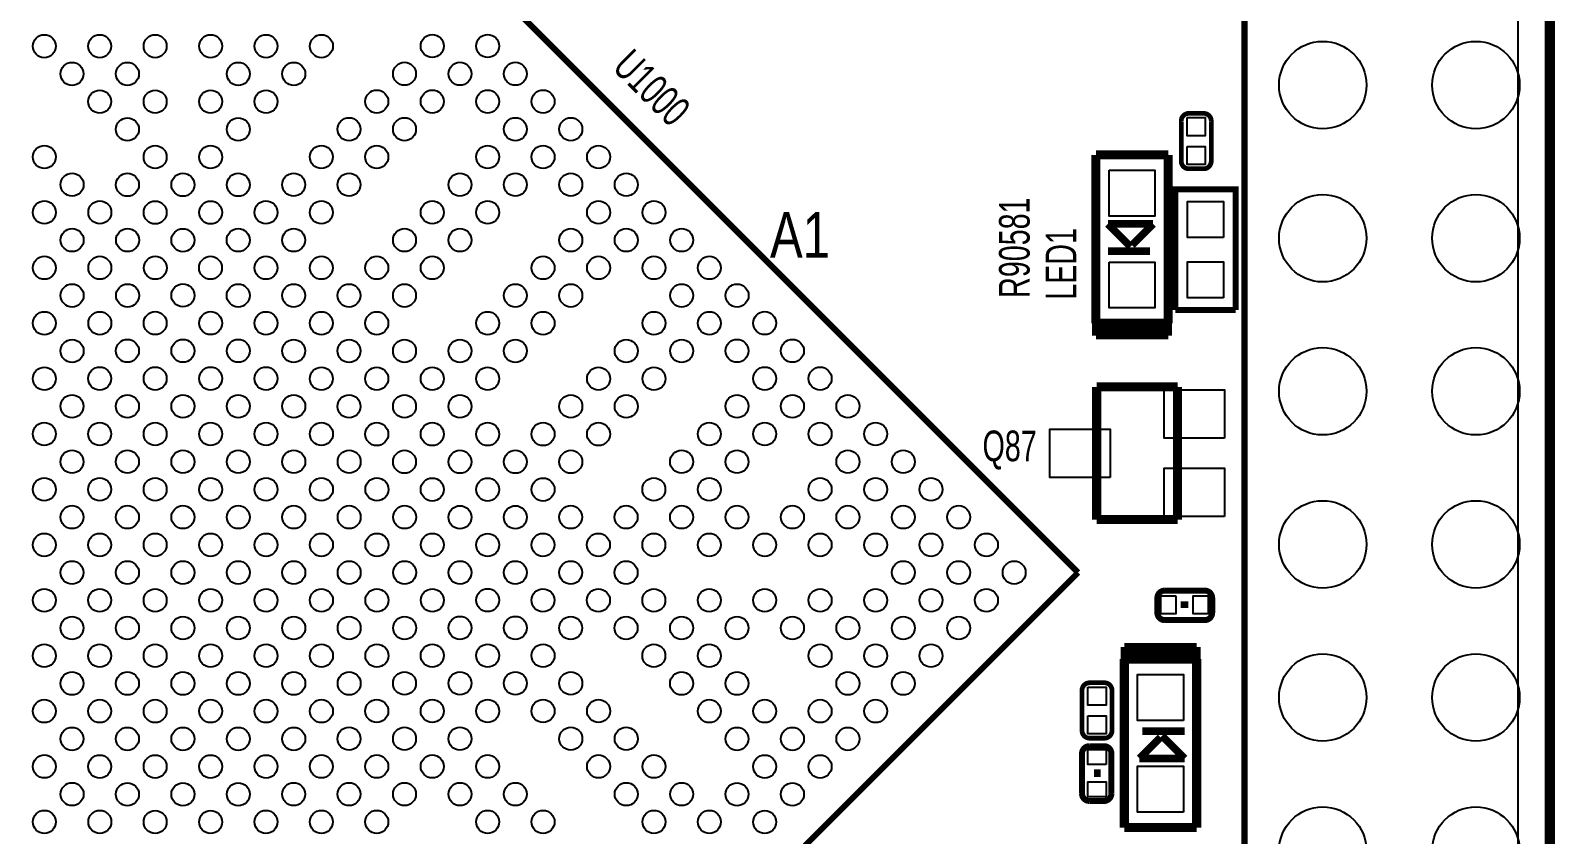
# Model space of a CAD drawing. Extents: x -74 to 86, y -71 to 30.
# Drawn here: x -2.53 to 22.77, y -18.14 to -4.8 of the extents above; entities that cross this region are included whole.
import ezdxf

# ---------------------------------------------------------------- set-up
doc = ezdxf.new("R2010")
doc.units = 0
for name, color, linetype in [('BG_OUTLINE', 3, 'CONTINUOUS'), ('PG_SILKSCREEN_TOP', 6, 'CONTINUOUS'), ('PIN_SOLDERMASK_TOP', 7, 'CONTINUOUS'), ('RD_SILKSCREEN_TOP', 8, 'CONTINUOUS'), ('RKI_ALL', 9, 'CONTINUOUS')]:
    doc.layers.add(name, color=color, linetype=linetype)

msp = doc.modelspace()

# ---------------------------------------------------------------- linework, layer by layer
at = {"layer": 'BG_OUTLINE'}
for points in [[(22.651974, -65.801494, -0.414214), (21.381974, -67.071494), (-31.780226, -67.071494, -0.414214), (-33.050226, -65.801494), (-33.050226, 22.658578, -0.414214), (-31.780226, 23.928578), (21.381974, 23.928578, -0.414214), (22.651974, 22.658578)], [(21.381974, 23.928578), (-31.780226, 23.928578, 0.414214), (-33.050226, 22.658578), (-33.050226, -65.801494, 0.414214), (-31.780226, -67.071494), (21.381974, -67.071494, 0.414214), (22.651974, -65.801494), (22.651974, 22.658578, 0.414214)]]:
    msp.add_lwpolyline(points, format="xyb", close=True, dxfattribs=at)
at = {"layer": 'BG_OUTLINE', "const_width": 0.127}
msp.add_lwpolyline([(22.651974, 22.658578), (22.651974, -65.801494, -0.414214), (21.381974, -67.071494), (-31.780226, -67.071494)], format="xyb", dxfattribs=at)
msp.add_lwpolyline([(22.651974, 22.658578), (22.651974, -65.801494)], dxfattribs=at)
at = {"layer": 'PG_SILKSCREEN_TOP'}
for points, const_width in [([(0.35306, 0.705866), (14.84884, -13.790168)], 0.09906), ([(16.69034, -6.1722), (16.9291, -6.1722)], 0.07874), ([(15.144496, -6.86054), (16.344392, -6.860286)], 0.1524), ([(15.144496, -9.65454), (15.144496, -6.86054)], 0.1524), ([(16.344392, -6.860286), (16.344138, -9.65454)], 0.1524), ([(17.4625, -9.43356), (17.4625, -7.43204), (16.46174, -7.43204), (16.46174, -9.43356)], 0.09906), ([(15.344394, -8.00735), (15.719552, -8.382508)], 0.127), ([(16.094456, -8.00735), (15.344394, -8.00735)], 0.127), ([(15.744444, -8.357362), (16.094456, -8.00735)], 0.127), ([(16.044418, -8.457438), (15.344394, -8.457438)], 0.127), ([(16.344138, -9.65454), (15.144496, -9.65454)], 0.1524), ([(15.144496, -9.757156), (15.144496, -9.557512)], 0.127), ([(15.144496, -9.857486), (15.144496, -9.657334)], 0.127), ([(16.344392, -9.657588), (16.344138, -9.857486)], 0.127), ([(16.344392, -9.657588), (16.344392, -9.75741)], 0.127), ([(16.46174, -9.43356), (17.4625, -9.43356)], 0.09906), ([(16.344392, -9.75741), (15.144496, -9.757156)], 0.127), ([(16.344138, -9.857486), (15.144496, -9.857486)], 0.127), ([(15.158212, -10.710418), (15.158212, -12.910058)], 0.14986), ([(16.499332, -10.710418), (15.158212, -10.710418)], 0.14986), ([(16.499332, -12.910058), (16.499332, -10.710418)], 0.14986), ([(15.158212, -12.910058), (16.499332, -12.910058)], 0.14986), ([(14.84884, -13.790168), (-0.000762, -28.640024)], 0.09906), ([(17.074388, -14.208252), (17.074388, -14.459712)], 0.09906), ([(16.614648, -14.269212), (16.614648, -14.378432)], 0.12954), ([(15.617952, -15.226284), (16.817848, -15.226284)], 0.1524), ([(15.617952, -18.020284), (15.617952, -15.226284)], 0.1524), ([(15.617952, -15.023338), (16.817848, -15.023338)], 0.127), ([(15.617952, -15.223236), (15.617952, -15.023338)], 0.127), ([(15.617952, -15.123414), (16.817848, -15.123414)], 0.127), ([(15.617952, -15.223236), (15.617952, -15.123414)], 0.127), ([(16.817848, -15.226284), (16.817848, -18.020284)], 0.1524), ([(16.817848, -15.023338), (16.817848, -15.223236)], 0.127), ([(16.817848, -15.123414), (16.817848, -15.323312)], 0.127), ([(15.04442, -15.61846), (15.28318, -15.61846)], 0.07874), ([(15.917926, -16.423386), (16.61795, -16.423386)], 0.127), ([(16.61795, -16.873474), (16.242792, -16.498316)], 0.127), ([(16.2179, -16.523462), (15.867888, -16.873474)], 0.127), ([(15.867888, -16.873474), (16.61795, -16.873474)], 0.127), ([(15.22476, -17.1196), (15.113, -17.1196)], 0.12954), ([(15.28318, -17.57934), (15.03426, -17.57934)], 0.09906), ([(16.817848, -18.020284), (15.617952, -18.020284)], 0.1524)]:
    msp.add_lwpolyline(points, dxfattribs=dict(at, const_width=const_width))
msp.add_lwpolyline([(17.610074, -32.376872, 0.1016, 0.1016, 0), (17.610074, 0.526288, 0.1016, 0.1016, 0), (17.626076, 0.54229, 0.1016, 0.1016, 0), (22.690836, 0.54229, 0.1016, 0.1016, 0), (22.706838, 0.526288, 0.100076, 0.100076, 0), (22.718776, -32.372808, 0.100076, 0.100076, 0), (17.638776, -32.372808, 0.100076, 0.100076, 0)], format="xyseb", dxfattribs=at)
msp.add_lwpolyline([(22.706838, -32.36087), (17.626076, -32.36087), (17.626076, 0.54229), (22.706838, 0.54229)], close=True, dxfattribs=at)
for points, const_width in [([(16.5608, -6.96214), (16.5608, -6.30174, -0.42804), (16.69034, -6.1722)], 0.07874), ([(16.9291, -6.1722, -0.42804), (17.05864, -6.30174)], 0.07874), ([(17.05864, -6.30174), (17.05864, -6.96214, -0.42804), (16.9291, -7.09168)], 0.07874), ([(16.9291, -7.09168), (16.69034, -7.09168, -0.42804), (16.5608, -6.96214)], 0.07874), ([(16.165068, -14.459712), (16.165068, -14.208252, -0.395196), (16.284448, -14.088872)], 0.09906), ([(16.284448, -14.088872), (16.955008, -14.088872, -0.393155), (17.074388, -14.208252)], 0.09906), ([(16.955008, -14.579092), (16.284448, -14.579092, -0.395854), (16.165068, -14.459712)], 0.09906), ([(17.074388, -14.459712, -0.393805), (16.955008, -14.579092)], 0.09906), ([(14.91488, -16.4084), (14.91488, -15.748, -0.42804), (15.04442, -15.61846)], 0.07874), ([(15.28318, -15.61846, -0.42804), (15.41272, -15.748)], 0.07874), ([(15.41272, -15.748), (15.41272, -16.4084, -0.42804), (15.28318, -16.53794)], 0.07874), ([(15.28318, -16.53794), (15.04442, -16.53794, -0.42804), (14.91488, -16.4084)], 0.07874), ([(14.91488, -17.45996), (14.91488, -16.7894, -0.397461), (15.03426, -16.67002)], 0.09906), ([(15.03426, -16.67002), (15.28318, -16.67002, -0.396343), (15.40256, -16.7894)], 0.09906), ([(15.40256, -16.7894), (15.40256, -17.45996, -0.395375), (15.28318, -17.57934)], 0.09906), ([(15.03426, -17.57934, -0.396486), (14.91488, -17.45996)], 0.09906)]:
    msp.add_lwpolyline(points, format="xyb", dxfattribs=dict(at, const_width=const_width))
at = {"layer": 'PIN_SOLDERMASK_TOP'}
for points in [[(16.65986, -6.24332), (16.95958, -6.24332), (16.95958, -6.54304), (16.65986, -6.54304)], [(16.65986, -6.72084), (16.95958, -6.72084), (16.95958, -7.02056), (16.65986, -7.02056)], [(15.363444, -7.114286), (16.125444, -7.114286), (16.125444, -7.876286), (15.363444, -7.876286)], [(17.26184, -8.23214), (16.6624, -8.23214), (16.6624, -7.6327), (17.26184, -7.6327)], [(15.363444, -8.638286), (16.125444, -8.638286), (16.125444, -9.400286), (15.363444, -9.400286)], [(17.26184, -9.2329), (16.6624, -9.2329), (16.6624, -8.63346), (17.26184, -8.63346)], [(17.279112, -11.560048), (16.278352, -11.560048), (16.278352, -10.759948), (17.279112, -10.759948)], [(15.379192, -12.210288), (14.378432, -12.210288), (14.378432, -11.410188), (15.379192, -11.410188)], [(17.279112, -12.860528), (16.278352, -12.860528), (16.278352, -12.060428), (17.279112, -12.060428)], [(16.469868, -14.177772), (16.469868, -14.477492), (16.220948, -14.477492), (16.220948, -14.177772)], [(17.008348, -14.177772), (17.008348, -14.477492), (16.759428, -14.477492), (16.759428, -14.177772)], [(16.5989, -16.242284), (15.8369, -16.242284), (15.8369, -15.480284), (16.5989, -15.480284)], [(15.01394, -15.68958), (15.31366, -15.68958), (15.31366, -15.9893), (15.01394, -15.9893)], [(15.01394, -16.1671), (15.31366, -16.1671), (15.31366, -16.46682), (15.01394, -16.46682)], [(15.31366, -16.97482), (15.01394, -16.97482), (15.01394, -16.7259), (15.31366, -16.7259)], [(16.5989, -17.766284), (15.8369, -17.766284), (15.8369, -17.004284), (16.5989, -17.004284)], [(15.31366, -17.5133), (15.01394, -17.5133), (15.01394, -17.26438), (15.31366, -17.26438)]]:
    msp.add_lwpolyline(points, close=True, dxfattribs=at)
for centre, radius in [((-2.299716, -5.057648), 0.1905), ((-1.380236, -5.057648), 0.1905), ((-0.460502, -5.057648), 0.1905), ((0.458978, -5.057648), 0.1905), ((1.378712, -5.057648), 0.1905), ((2.298192, -5.057648), 0.1905), ((4.135628, -5.05587), 0.1905), ((5.055108, -5.05587), 0.1905), ((18.908776, -5.702808), 0.72517), ((21.448776, -5.702808), 0.72517), ((-1.839976, -5.517642), 0.1905), ((-0.920242, -5.517642), 0.1905), ((0.918718, -5.517642), 0.1905), ((1.838452, -5.517642), 0.1905), ((3.675634, -5.515864), 0.1905), ((4.595368, -5.515864), 0.1905), ((5.514848, -5.515864), 0.1905), ((-1.380236, -5.977382), 0.1905), ((-0.460502, -5.977382), 0.1905), ((0.458978, -5.977382), 0.1905), ((1.378712, -5.977382), 0.1905), ((3.215894, -5.975604), 0.1905), ((4.135628, -5.975604), 0.1905), ((5.055108, -5.975604), 0.1905), ((5.974588, -5.975604), 0.1905), ((-0.920242, -6.437122), 0.1905), ((0.918718, -6.437122), 0.1905), ((2.756154, -6.435344), 0.1905), ((3.675634, -6.435344), 0.1905), ((5.514848, -6.435344), 0.1905), ((6.434582, -6.435344), 0.1905), ((-2.297938, -6.895084), 0.1905), ((-0.460502, -6.896862), 0.1905), ((0.458978, -6.896862), 0.1905), ((2.296414, -6.895084), 0.1905), ((3.215894, -6.895084), 0.1905), ((5.055108, -6.895084), 0.1905), ((5.974588, -6.895084), 0.1905), ((6.894322, -6.895084), 0.1905), ((-1.838198, -7.354824), 0.1905), ((-0.920242, -7.356602), 0.1905), ((-0.000762, -7.356602), 0.1905), ((0.918718, -7.356602), 0.1905), ((1.836674, -7.354824), 0.1905), ((2.756154, -7.354824), 0.1905), ((4.595368, -7.354824), 0.1905), ((5.514848, -7.354824), 0.1905), ((6.434582, -7.354824), 0.1905), ((7.354062, -7.354824), 0.1905), ((18.908776, -8.242808), 0.72517), ((21.448776, -8.242808), 0.72517), ((-2.297938, -7.814818), 0.1905), ((-1.378458, -7.814818), 0.1905), ((-0.460502, -7.816596), 0.1905), ((0.458978, -7.816596), 0.1905), ((1.376934, -7.814818), 0.1905), ((2.296414, -7.814818), 0.1905), ((4.135628, -7.814818), 0.1905), ((5.055108, -7.814818), 0.1905), ((6.894322, -7.814818), 0.1905), ((7.813802, -7.814818), 0.1905), ((-1.838198, -8.274558), 0.1905), ((-0.918464, -8.274558), 0.1905), ((-0.000762, -8.276336), 0.1905), ((0.91694, -8.274558), 0.1905), ((1.836674, -8.274558), 0.1905), ((3.675634, -8.274558), 0.1905), ((4.595368, -8.274558), 0.1905), ((6.434582, -8.274558), 0.1905), ((7.354062, -8.274558), 0.1905), ((8.273542, -8.274558), 0.1905), ((-2.297938, -8.734298), 0.1905), ((-1.378458, -8.734298), 0.1905), ((-0.458724, -8.734298), 0.1905), ((0.4572, -8.734298), 0.1905), ((1.376934, -8.734298), 0.1905), ((2.296414, -8.734298), 0.1905), ((3.215894, -8.734298), 0.1905), ((4.135628, -8.734298), 0.1905), ((5.974588, -8.734298), 0.1905), ((6.894322, -8.734298), 0.1905), ((7.813802, -8.734298), 0.1905), ((8.733536, -8.734298), 0.1905), ((-1.838198, -9.194038), 0.1905), ((-0.918464, -9.194038), 0.1905), ((-0.000762, -9.19226), 0.1905), ((0.91694, -9.194038), 0.1905), ((1.836674, -9.194038), 0.1905), ((2.756154, -9.194038), 0.1905), ((3.675634, -9.194038), 0.1905), ((5.514848, -9.194038), 0.1905), ((6.434582, -9.194038), 0.1905), ((8.273542, -9.194038), 0.1905), ((9.193276, -9.194038), 0.1905), ((-2.297938, -9.653778), 0.1905), ((-1.378458, -9.653778), 0.1905), ((-0.460502, -9.652), 0.1905), ((0.458978, -9.652), 0.1905), ((1.376934, -9.653778), 0.1905), ((2.296414, -9.653778), 0.1905), ((3.215894, -9.653778), 0.1905), ((5.055108, -9.653778), 0.1905), ((5.974588, -9.653778), 0.1905), ((7.813802, -9.653778), 0.1905), ((8.733536, -9.653778), 0.1905), ((9.651238, -9.652), 0.1905), ((-1.838198, -10.113772), 0.1905), ((-0.920242, -10.11174), 0.1905), ((-0.000762, -10.11174), 0.1905), ((0.918718, -10.11174), 0.1905), ((1.836674, -10.113772), 0.1905), ((2.756154, -10.113772), 0.1905), ((3.675634, -10.113772), 0.1905), ((4.595368, -10.113772), 0.1905), ((5.514848, -10.113772), 0.1905), ((7.354062, -10.113772), 0.1905), ((8.273542, -10.113772), 0.1905), ((9.191498, -10.11174), 0.1905), ((10.110978, -10.11174), 0.1905), ((18.908776, -10.782808), 0.72517), ((21.448776, -10.782808), 0.72517), ((-2.297938, -10.573512), 0.1905), ((-1.380236, -10.571734), 0.1905), ((-0.460502, -10.571734), 0.1905), ((0.458978, -10.571734), 0.1905), ((1.378712, -10.571734), 0.1905), ((2.296414, -10.573512), 0.1905), ((3.215894, -10.573512), 0.1905), ((4.135628, -10.573512), 0.1905), ((5.055108, -10.573512), 0.1905), ((6.894322, -10.573512), 0.1905), ((7.813802, -10.573512), 0.1905), ((9.651238, -10.571734), 0.1905), ((10.570718, -10.571734), 0.1905), ((-1.839976, -11.031474), 0.1905), ((-0.920242, -11.031474), 0.1905), ((-0.000762, -11.031474), 0.1905), ((0.918718, -11.031474), 0.1905), ((1.838452, -11.031474), 0.1905), ((2.756154, -11.033252), 0.1905), ((3.675634, -11.033252), 0.1905), ((4.595368, -11.033252), 0.1905), ((6.434582, -11.033252), 0.1905), ((7.354062, -11.033252), 0.1905), ((9.191498, -11.031474), 0.1905), ((10.110978, -11.031474), 0.1905), ((11.030458, -11.031474), 0.1905), ((-2.299716, -11.491214), 0.1905), ((-1.380236, -11.491214), 0.1905), ((-0.460502, -11.491214), 0.1905), ((0.458978, -11.491214), 0.1905), ((1.378712, -11.491214), 0.1905), ((2.298192, -11.491214), 0.1905), ((3.215894, -11.492992), 0.1905), ((4.135628, -11.492992), 0.1905), ((5.055108, -11.492992), 0.1905), ((5.974588, -11.492992), 0.1905), ((6.894322, -11.492992), 0.1905), ((8.731758, -11.491214), 0.1905), ((9.651238, -11.491214), 0.1905), ((10.570718, -11.491214), 0.1905), ((11.490452, -11.491214), 0.1905), ((-1.839976, -11.950954), 0.1905), ((-0.920242, -11.950954), 0.1905), ((-0.000762, -11.950954), 0.1905), ((0.918718, -11.950954), 0.1905), ((1.838452, -11.950954), 0.1905), ((2.757932, -11.950954), 0.1905), ((3.675634, -11.952732), 0.1905), ((4.595368, -11.952732), 0.1905), ((5.514848, -11.952732), 0.1905), ((6.434582, -11.952732), 0.1905), ((8.271764, -11.950954), 0.1905), ((9.191498, -11.950954), 0.1905), ((11.030458, -11.950954), 0.1905), ((11.950192, -11.950954), 0.1905), ((-2.299716, -12.410694), 0.1905), ((-1.380236, -12.410694), 0.1905), ((-0.460502, -12.410694), 0.1905), ((0.458978, -12.410694), 0.1905), ((1.378712, -12.410694), 0.1905), ((2.298192, -12.410694), 0.1905), ((3.217672, -12.410694), 0.1905), ((4.135628, -12.412472), 0.1905), ((5.055108, -12.412472), 0.1905), ((5.974588, -12.412472), 0.1905), ((7.812024, -12.410694), 0.1905), ((8.731758, -12.410694), 0.1905), ((10.570718, -12.410694), 0.1905), ((11.490452, -12.410694), 0.1905), ((12.409932, -12.410694), 0.1905), ((18.908776, -13.322808), 0.72517), ((21.448776, -13.322808), 0.72517), ((-1.839976, -12.870688), 0.1905), ((-0.920242, -12.870688), 0.1905), ((-0.000762, -12.870688), 0.1905), ((0.918718, -12.870688), 0.1905), ((1.838452, -12.870688), 0.1905), ((2.757932, -12.870688), 0.1905), ((3.677666, -12.870688), 0.1905), ((4.595368, -12.872466), 0.1905), ((5.514848, -12.872466), 0.1905), ((6.432804, -12.870688), 0.1905), ((7.352284, -12.870688), 0.1905), ((8.271764, -12.870688), 0.1905), ((9.191498, -12.870688), 0.1905), ((10.110978, -12.870688), 0.1905), ((11.030458, -12.870688), 0.1905), ((11.950192, -12.870688), 0.1905), ((12.869672, -12.870688), 0.1905), ((-2.299716, -13.330428), 0.1905), ((-1.380236, -13.330428), 0.1905), ((-0.460502, -13.330428), 0.1905), ((0.458978, -13.330428), 0.1905), ((1.378712, -13.330428), 0.1905), ((2.298192, -13.330428), 0.1905), ((3.217672, -13.330428), 0.1905), ((4.137406, -13.330428), 0.1905), ((5.055108, -13.332206), 0.1905), ((5.97281, -13.330428), 0.1905), ((6.892544, -13.330428), 0.1905), ((7.812024, -13.330428), 0.1905), ((8.731758, -13.330428), 0.1905), ((9.651238, -13.330428), 0.1905), ((10.570718, -13.330428), 0.1905), ((11.490452, -13.330428), 0.1905), ((12.409932, -13.330428), 0.1905), ((13.329412, -13.330428), 0.1905), ((-1.839976, -13.790168), 0.1905), ((-0.920242, -13.790168), 0.1905), ((-0.000762, -13.790168), 0.1905), ((0.918718, -13.790168), 0.1905), ((1.838452, -13.790168), 0.1905), ((2.757932, -13.790168), 0.1905), ((3.677666, -13.790168), 0.1905), ((4.597146, -13.790168), 0.1905), ((5.51307, -13.790168), 0.1905), ((6.432804, -13.790168), 0.1905), ((7.352284, -13.790168), 0.1905), ((11.950192, -13.790168), 0.1905), ((12.869672, -13.790168), 0.1905), ((13.789406, -13.790168), 0.1905), ((-2.299716, -14.249908), 0.1905), ((-1.380236, -14.249908), 0.1905), ((-0.460502, -14.249908), 0.1905), ((0.458978, -14.249908), 0.1905), ((1.378712, -14.249908), 0.1905), ((2.298192, -14.249908), 0.1905), ((3.217672, -14.249908), 0.1905), ((4.137406, -14.249908), 0.1905), ((5.055108, -14.24813), 0.1905), ((5.97281, -14.249908), 0.1905), ((6.892544, -14.249908), 0.1905), ((7.812024, -14.249908), 0.1905), ((8.731758, -14.249908), 0.1905), ((9.651238, -14.249908), 0.1905), ((10.570718, -14.249908), 0.1905), ((11.490452, -14.249908), 0.1905), ((12.409932, -14.249908), 0.1905), ((13.329412, -14.249908), 0.1905), ((-1.839976, -14.709648), 0.1905), ((-0.920242, -14.709648), 0.1905), ((-0.000762, -14.709648), 0.1905), ((0.918718, -14.709648), 0.1905), ((1.838452, -14.709648), 0.1905), ((2.757932, -14.709648), 0.1905), ((3.677666, -14.709648), 0.1905), ((4.595368, -14.70787), 0.1905), ((5.514848, -14.70787), 0.1905), ((6.432804, -14.709648), 0.1905), ((7.352284, -14.709648), 0.1905), ((8.271764, -14.709648), 0.1905), ((9.191498, -14.709648), 0.1905), ((10.110978, -14.709648), 0.1905), ((11.030458, -14.709648), 0.1905), ((11.950192, -14.709648), 0.1905), ((12.869672, -14.709648), 0.1905), ((-2.299716, -15.169642), 0.1905), ((-1.380236, -15.169642), 0.1905), ((-0.460502, -15.169642), 0.1905), ((0.458978, -15.169642), 0.1905), ((1.378712, -15.169642), 0.1905), ((2.298192, -15.169642), 0.1905), ((3.217672, -15.169642), 0.1905), ((4.135628, -15.167864), 0.1905), ((5.055108, -15.167864), 0.1905), ((5.974588, -15.167864), 0.1905), ((7.812024, -15.169642), 0.1905), ((8.731758, -15.169642), 0.1905), ((10.570718, -15.169642), 0.1905), ((11.490452, -15.169642), 0.1905), ((12.409932, -15.169642), 0.1905), ((18.908776, -15.862808), 0.72517), ((21.448776, -15.862808), 0.72517), ((-1.839976, -15.629382), 0.1905), ((-0.920242, -15.629382), 0.1905), ((-0.000762, -15.629382), 0.1905), ((0.918718, -15.629382), 0.1905), ((1.838452, -15.629382), 0.1905), ((2.757932, -15.629382), 0.1905), ((3.675634, -15.627604), 0.1905), ((4.595368, -15.627604), 0.1905), ((5.514848, -15.627604), 0.1905), ((6.434582, -15.627604), 0.1905), ((8.271764, -15.629382), 0.1905), ((9.191498, -15.629382), 0.1905), ((11.030458, -15.629382), 0.1905), ((11.950192, -15.629382), 0.1905), ((-2.299716, -16.089122), 0.1905), ((-1.380236, -16.089122), 0.1905), ((-0.460502, -16.089122), 0.1905), ((0.458978, -16.089122), 0.1905), ((1.378712, -16.089122), 0.1905), ((2.298192, -16.089122), 0.1905), ((3.215894, -16.087344), 0.1905), ((4.135628, -16.087344), 0.1905), ((5.055108, -16.087344), 0.1905), ((5.974588, -16.087344), 0.1905), ((6.894322, -16.087344), 0.1905), ((8.731758, -16.089122), 0.1905), ((9.651238, -16.089122), 0.1905), ((10.570718, -16.089122), 0.1905), ((11.490452, -16.089122), 0.1905), ((-1.839976, -16.548862), 0.1905), ((-0.920242, -16.548862), 0.1905), ((-0.000762, -16.548862), 0.1905), ((0.918718, -16.548862), 0.1905), ((1.838452, -16.548862), 0.1905), ((2.756154, -16.547084), 0.1905), ((3.675634, -16.547084), 0.1905), ((4.595368, -16.547084), 0.1905), ((6.434582, -16.547084), 0.1905), ((7.354062, -16.547084), 0.1905), ((9.191498, -16.548862), 0.1905), ((10.110978, -16.548862), 0.1905), ((11.030458, -16.548862), 0.1905), ((-2.297938, -17.006824), 0.1905), ((-1.380236, -17.008602), 0.1905), ((-0.460502, -17.008602), 0.1905), ((0.458978, -17.008602), 0.1905), ((1.378712, -17.008602), 0.1905), ((2.296414, -17.006824), 0.1905), ((3.215894, -17.006824), 0.1905), ((4.135628, -17.006824), 0.1905), ((5.055108, -17.006824), 0.1905), ((6.894322, -17.006824), 0.1905), ((7.813802, -17.006824), 0.1905), ((9.651238, -17.008602), 0.1905), ((10.570718, -17.008602), 0.1905), ((-1.838198, -17.466564), 0.1905), ((-0.920242, -17.468596), 0.1905), ((-0.000762, -17.468596), 0.1905), ((0.918718, -17.468596), 0.1905), ((1.836674, -17.466564), 0.1905), ((2.756154, -17.466564), 0.1905), ((3.675634, -17.466564), 0.1905), ((4.595368, -17.466564), 0.1905), ((5.514848, -17.466564), 0.1905), ((7.354062, -17.466564), 0.1905), ((8.273542, -17.466564), 0.1905), ((9.191498, -17.468596), 0.1905), ((10.110978, -17.468596), 0.1905), ((18.908776, -18.402808), 0.72517), ((21.448776, -18.402808), 0.72517), ((-2.297938, -17.926558), 0.1905), ((-1.378458, -17.926558), 0.1905), ((-0.460502, -17.928336), 0.1905), ((0.458978, -17.928336), 0.1905), ((1.376934, -17.926558), 0.1905), ((2.296414, -17.926558), 0.1905), ((3.215894, -17.926558), 0.1905), ((5.055108, -17.926558), 0.1905), ((5.974588, -17.926558), 0.1905), ((7.813802, -17.926558), 0.1905), ((8.733536, -17.926558), 0.1905), ((9.651238, -17.928336), 0.1905)]:
    msp.add_circle(centre, radius, dxfattribs=at)
at = {"layer": 'RKI_ALL'}
msp.add_lwpolyline([(-31.780226, -66.563494, -0.414214), (-32.542226, -65.801494), (-32.542226, 22.658578, -0.414214), (-31.780226, 23.420578), (21.381974, 23.420578, -0.414214), (22.143974, 22.658578), (22.143974, -65.801494, -0.414214), (21.381974, -66.563494)], format="xyb", close=True, dxfattribs=at)

# ---------------------------------------------------------------- texts
at = {"layer": 'PG_SILKSCREEN_TOP', "width": 0.802676}
msp.add_text('A1', height=0.75946, dxfattribs=at).set_placement((9.73836, -8.56869))
at = {"layer": 'RD_SILKSCREEN_TOP', "width": 0.7}
for s, rotation, p in [('U1000', 315, (7.104634, -5.429504)), ('R90581', 90, (14.0462, -9.2329)), ('LED1', 90, (14.819376, -9.26465))]:
    msp.add_text(s, height=0.508, rotation=rotation, dxfattribs=at).set_placement(p)
msp.add_text('Q87', height=0.508, dxfattribs=at).set_placement((13.264642, -11.942572))

doc.saveas('drawing.dxf')
